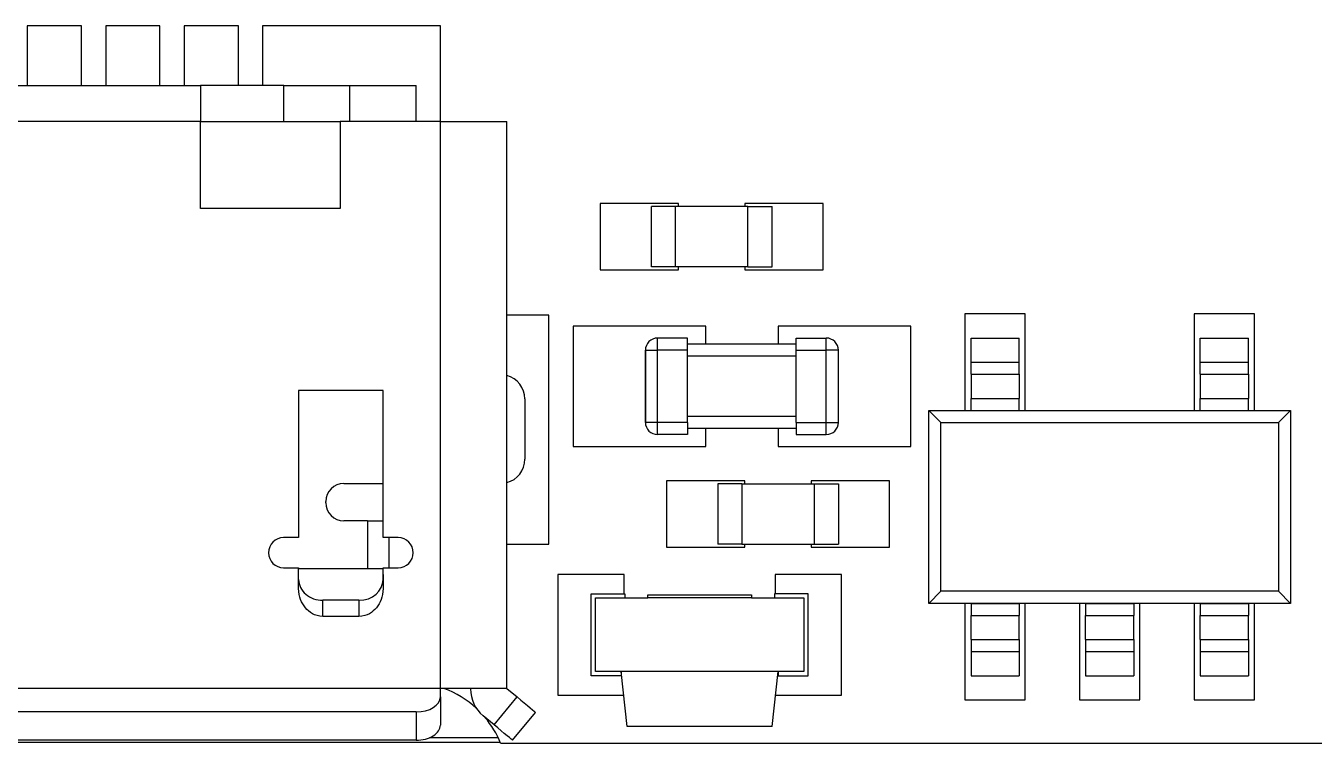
# Model space of a CAD drawing. Extents: x 97.2 to 170.2, y 87.9 to 131.3.
# Drawn here: x 118.88 to 129.56, y 95.44 to 101.39 of the extents above; entities that cross this region are included whole.
import ezdxf

# ---------------------------------------------------------------- set-up
doc = ezdxf.new("R2010")
doc.units = 0
doc.layers.add('ProjItem010', color=7, linetype='CONTINUOUS')

msp = doc.modelspace()

# ---------------------------------------------------------------- linework, layer by layer
at = {"layer": 'ProjItem010'}
for p, q in [((118.892, 101.385), (118.892, 100.89)), ((119.342, 101.385), (118.892, 101.385)), ((118.892, 101.385), (118.892, 100.89)), ((119.342, 101.385), (118.892, 101.385)), ((119.342, 100.89), (119.342, 101.385)), ((119.342, 100.89), (119.342, 101.385)), ((119.542, 101.385), (119.542, 100.89)), ((119.992, 101.385), (119.542, 101.385)), ((119.542, 101.385), (119.542, 100.89)), ((119.992, 101.385), (119.542, 101.385)), ((119.992, 100.89), (119.992, 101.385)), ((119.992, 100.89), (119.992, 101.385)), ((120.192, 101.385), (120.192, 100.89)), ((120.642, 101.385), (120.192, 101.385)), ((120.192, 101.385), (120.192, 100.89)), ((120.642, 101.385), (120.192, 101.385)), ((120.642, 100.89), (120.642, 101.385)), ((120.642, 100.89), (120.642, 101.385)), ((122.317, 101.385), (120.842, 101.385)), ((120.842, 101.385), (120.842, 100.89)), ((122.317, 101.385), (120.842, 101.385)), ((120.842, 101.385), (120.842, 100.89)), ((122.317, 100.59), (122.317, 101.385)), ((122.317, 100.59), (122.317, 101.385)), ((117.907, 100.89), (120.327, 100.89)), ((117.907, 100.89), (120.327, 100.89)), ((121.02, 100.89), (120.327, 100.89)), ((121.02, 100.89), (120.327, 100.89)), ((121.02, 100.89), (121.567, 100.89)), ((121.02, 100.59), (121.02, 100.89)), ((121.02, 100.89), (121.567, 100.89)), ((121.02, 100.59), (121.02, 100.89)), ((121.567, 100.59), (121.567, 100.89)), ((121.567, 100.59), (121.567, 100.89)), ((122.117, 100.59), (122.117, 100.89)), ((122.117, 100.59), (122.117, 100.89)), ((120.327, 100.59), (117.907, 100.59)), ((120.327, 100.59), (117.907, 100.59)), ((120.327, 99.87), (120.327, 100.59)), ((120.327, 100.59), (121.487, 100.59)), ((120.327, 99.87), (120.327, 100.59)), ((120.327, 100.59), (121.487, 100.59)), ((122.317, 100.59), (121.487, 100.59)), ((121.487, 100.59), (121.487, 99.87)), ((122.317, 100.59), (121.487, 100.59)), ((121.487, 100.59), (121.487, 99.87)), ((122.317, 95.89), (122.317, 100.59)), ((122.317, 95.89), (122.317, 100.59)), ((122.867, 95.89), (122.867, 100.59)), ((122.867, 95.89), (122.867, 100.59)), ((124.292, 99.91), (123.642, 99.91)), ((123.642, 99.91), (123.642, 99.36)), ((124.292, 99.91), (123.642, 99.91)), ((123.642, 99.91), (123.642, 99.36)), ((124.292, 99.885), (124.292, 99.91)), ((124.292, 99.885), (124.292, 99.91)), ((125.492, 99.91), (124.842, 99.91)), ((124.842, 99.91), (124.842, 99.885)), ((125.492, 99.91), (124.842, 99.91)), ((124.842, 99.91), (124.842, 99.885)), ((125.492, 99.36), (125.492, 99.91)), ((125.492, 99.36), (125.492, 99.91)), ((121.487, 99.87), (120.327, 99.87)), ((121.487, 99.87), (120.327, 99.87)), ((124.267, 99.885), (124.067, 99.885)), ((124.067, 99.385), (124.067, 99.885)), ((124.267, 99.885), (124.067, 99.885)), ((124.067, 99.385), (124.067, 99.885)), ((124.267, 99.385), (124.267, 99.885)), ((124.867, 99.885), (124.267, 99.885)), ((124.267, 99.385), (124.267, 99.885)), ((124.267, 99.385), (124.267, 99.885)), ((124.867, 99.885), (124.267, 99.885)), ((124.267, 99.385), (124.267, 99.885)), ((124.867, 99.385), (124.867, 99.885)), ((124.867, 99.885), (125.067, 99.885)), ((124.867, 99.385), (124.867, 99.885)), ((124.867, 99.385), (124.867, 99.885)), ((124.867, 99.885), (125.067, 99.885)), ((124.867, 99.385), (124.867, 99.885)), ((125.067, 99.385), (125.067, 99.885)), ((125.067, 99.385), (125.067, 99.885)), ((123.642, 99.36), (124.292, 99.36)), ((123.642, 99.36), (124.292, 99.36)), ((124.267, 99.385), (124.067, 99.385)), ((124.267, 99.385), (124.067, 99.385)), ((124.867, 99.385), (124.267, 99.385)), ((124.867, 99.385), (124.267, 99.385)), ((124.292, 99.36), (124.292, 99.385)), ((124.292, 99.36), (124.292, 99.385)), ((124.842, 99.385), (124.842, 99.36)), ((124.842, 99.385), (124.842, 99.36)), ((124.842, 99.36), (125.492, 99.36)), ((124.842, 99.36), (125.492, 99.36)), ((124.867, 99.385), (125.067, 99.385)), ((124.867, 99.385), (125.067, 99.385)), ((123.217, 98.985), (122.867, 98.985)), ((123.217, 98.985), (122.867, 98.985)), ((123.217, 97.085), (123.217, 98.985)), ((123.217, 97.085), (123.217, 98.985)), ((127.167, 98.995), (126.667, 98.995)), ((126.667, 98.995), (126.667, 98.195)), ((127.167, 98.995), (126.667, 98.995)), ((126.667, 98.995), (126.667, 98.195)), ((127.167, 98.195), (127.167, 98.995)), ((127.167, 98.195), (127.167, 98.995)), ((129.067, 98.995), (128.567, 98.995)), ((128.567, 98.995), (128.567, 98.195)), ((129.067, 98.995), (128.567, 98.995)), ((128.567, 98.995), (128.567, 98.195)), ((129.067, 98.195), (129.067, 98.995)), ((129.067, 98.195), (129.067, 98.995)), ((124.517, 98.895), (123.417, 98.895)), ((123.417, 98.895), (123.417, 97.895)), ((124.517, 98.895), (123.417, 98.895)), ((123.417, 98.895), (123.417, 97.895)), ((124.517, 98.745), (124.517, 98.895)), ((124.517, 98.745), (124.517, 98.895)), ((126.217, 98.895), (125.117, 98.895)), ((125.117, 98.895), (125.117, 98.745)), ((126.217, 98.895), (125.117, 98.895)), ((125.117, 98.895), (125.117, 98.745)), ((126.217, 97.895), (126.217, 98.895)), ((126.217, 97.895), (126.217, 98.895)), ((124.367, 98.795), (124.117, 98.795)), ((124.367, 98.795), (124.117, 98.795)), ((124.367, 98.795), (124.117, 98.795)), ((124.367, 98.795), (124.117, 98.795)), ((124.367, 98.795), (124.117, 98.795)), ((124.367, 98.795), (124.117, 98.795)), ((125.267, 98.745), (124.367, 98.745)), ((125.267, 98.745), (124.367, 98.745)), ((125.267, 98.745), (124.367, 98.745)), ((125.267, 98.745), (124.367, 98.745)), ((125.267, 98.795), (125.517, 98.795)), ((125.267, 98.795), (125.517, 98.795)), ((125.267, 98.795), (125.517, 98.795)), ((125.267, 98.795), (125.517, 98.795)), ((125.267, 98.795), (125.517, 98.795)), ((125.267, 98.795), (125.517, 98.795)), ((126.717, 98.595), (126.717, 98.795)), ((126.717, 98.795), (127.117, 98.795)), ((126.717, 98.595), (126.717, 98.795)), ((126.717, 98.795), (127.117, 98.795)), ((127.117, 98.595), (127.117, 98.795)), ((127.117, 98.595), (127.117, 98.795)), ((128.617, 98.595), (128.617, 98.795)), ((128.617, 98.795), (129.017, 98.795)), ((128.617, 98.595), (128.617, 98.795)), ((128.617, 98.795), (129.017, 98.795)), ((129.017, 98.595), (129.017, 98.795)), ((129.017, 98.595), (129.017, 98.795)), ((124.017, 98.095), (124.017, 98.695)), ((124.017, 98.695), (124.017, 98.095)), ((124.017, 98.095), (124.017, 98.695)), ((124.017, 98.695), (124.017, 98.095)), ((124.017, 98.095), (124.017, 98.695)), ((124.017, 98.095), (124.017, 98.695)), ((124.017, 98.695), (124.017, 98.095)), ((124.017, 98.695), (124.017, 98.095)), ((124.017, 98.095), (124.017, 98.695)), ((124.017, 98.095), (124.017, 98.695)), ((124.017, 98.695), (124.017, 98.095)), ((124.017, 98.695), (124.017, 98.095)), ((124.117, 98.095), (124.117, 98.695)), ((124.367, 98.695), (124.117, 98.695)), ((124.367, 98.695), (124.117, 98.695)), ((124.117, 98.095), (124.117, 98.695)), ((124.117, 98.095), (124.117, 98.695)), ((124.367, 98.695), (124.117, 98.695)), ((124.367, 98.695), (124.117, 98.695)), ((124.117, 98.095), (124.117, 98.695)), ((124.117, 98.095), (124.117, 98.695)), ((124.367, 98.695), (124.117, 98.695)), ((124.117, 98.095), (124.117, 98.695)), ((124.367, 98.695), (124.117, 98.695)), ((124.367, 98.095), (124.367, 98.695)), ((124.367, 98.095), (124.367, 98.695)), ((124.367, 98.095), (124.367, 98.695)), ((124.367, 98.095), (124.367, 98.695)), ((124.367, 98.095), (124.367, 98.695)), ((124.367, 98.095), (124.367, 98.695)), ((125.267, 98.645), (124.367, 98.645)), ((125.267, 98.645), (124.367, 98.645)), ((125.267, 98.095), (125.267, 98.695)), ((125.267, 98.095), (125.267, 98.695)), ((125.267, 98.095), (125.267, 98.695)), ((125.267, 98.695), (125.517, 98.695)), ((125.267, 98.095), (125.267, 98.695)), ((125.267, 98.695), (125.517, 98.695)), ((125.267, 98.095), (125.267, 98.695)), ((125.267, 98.695), (125.517, 98.695)), ((125.267, 98.095), (125.267, 98.695)), ((125.267, 98.695), (125.517, 98.695)), ((125.267, 98.695), (125.517, 98.695)), ((125.267, 98.695), (125.517, 98.695)), ((125.517, 98.095), (125.517, 98.695)), ((125.517, 98.095), (125.517, 98.695)), ((125.517, 98.095), (125.517, 98.695)), ((125.517, 98.095), (125.517, 98.695)), ((125.517, 98.095), (125.517, 98.695)), ((125.517, 98.095), (125.517, 98.695)), ((125.617, 98.095), (125.617, 98.695)), ((125.617, 98.095), (125.617, 98.695)), ((125.617, 98.095), (125.617, 98.695)), ((125.617, 98.095), (125.617, 98.695)), ((125.617, 98.095), (125.617, 98.695)), ((125.617, 98.095), (125.617, 98.695)), ((126.717, 98.595), (127.117, 98.595)), ((126.717, 98.595), (127.117, 98.595)), ((128.617, 98.595), (129.017, 98.595)), ((128.617, 98.595), (129.017, 98.595)), ((126.717, 98.495), (127.117, 98.495)), ((126.717, 98.495), (127.117, 98.495)), ((126.717, 98.495), (127.117, 98.495)), ((126.717, 98.495), (127.117, 98.495)), ((128.617, 98.495), (129.017, 98.495)), ((128.617, 98.495), (129.017, 98.495)), ((128.617, 98.495), (129.017, 98.495)), ((128.617, 98.495), (129.017, 98.495)), ((121.842, 98.36), (121.142, 98.36)), ((121.142, 98.36), (121.142, 97.14)), ((121.842, 98.36), (121.142, 98.36)), ((121.142, 98.36), (121.142, 97.14)), ((121.842, 97.14), (121.842, 98.36)), ((121.842, 97.14), (121.842, 98.36)), ((123.017, 98.29), (123.017, 97.79)), ((123.017, 98.29), (123.017, 97.79)), ((126.717, 98.195), (126.717, 98.295)), ((126.717, 98.195), (126.717, 98.295)), ((126.717, 98.295), (127.117, 98.295)), ((126.717, 98.295), (127.117, 98.295)), ((127.117, 98.195), (127.117, 98.295)), ((127.117, 98.195), (127.117, 98.295)), ((128.617, 98.195), (128.617, 98.295)), ((128.617, 98.195), (128.617, 98.295)), ((128.617, 98.295), (129.017, 98.295)), ((128.617, 98.295), (129.017, 98.295)), ((129.017, 98.195), (129.017, 98.295)), ((129.017, 98.195), (129.017, 98.295)), ((126.367, 98.195), (129.367, 98.195)), ((126.367, 96.595), (126.367, 98.195)), ((126.367, 98.195), (126.467, 98.095)), ((126.367, 98.195), (129.367, 98.195)), ((126.367, 96.595), (126.367, 98.195)), ((126.367, 98.195), (126.467, 98.095)), ((126.717, 98.195), (127.117, 98.195)), ((126.717, 98.195), (127.117, 98.195)), ((128.617, 98.195), (129.017, 98.195)), ((128.617, 98.195), (129.017, 98.195)), ((129.367, 98.195), (129.267, 98.095)), ((129.367, 98.195), (129.267, 98.095)), ((129.367, 98.195), (129.367, 96.595)), ((129.367, 98.195), (129.367, 96.595)), ((124.367, 98.095), (124.117, 98.095)), ((124.367, 98.095), (124.117, 98.095)), ((124.367, 98.095), (124.117, 98.095)), ((124.367, 98.095), (124.117, 98.095)), ((124.367, 98.095), (124.117, 98.095)), ((124.367, 98.095), (124.117, 98.095)), ((125.267, 98.145), (124.367, 98.145)), ((125.267, 98.145), (124.367, 98.145)), ((125.267, 98.095), (125.517, 98.095)), ((125.267, 98.095), (125.517, 98.095)), ((125.267, 98.095), (125.517, 98.095)), ((125.267, 98.095), (125.517, 98.095)), ((125.267, 98.095), (125.517, 98.095)), ((125.267, 98.095), (125.517, 98.095)), ((126.467, 98.095), (129.267, 98.095)), ((126.467, 96.695), (126.467, 98.095)), ((126.467, 98.095), (129.267, 98.095)), ((126.467, 96.695), (126.467, 98.095)), ((129.267, 98.095), (129.267, 96.695)), ((129.267, 98.095), (129.267, 96.695)), ((124.367, 97.995), (124.117, 97.995)), ((124.367, 97.995), (124.117, 97.995)), ((124.367, 97.995), (124.117, 97.995)), ((124.367, 97.995), (124.117, 97.995)), ((124.367, 97.995), (124.117, 97.995)), ((124.367, 97.995), (124.117, 97.995)), ((125.267, 98.045), (124.367, 98.045)), ((125.267, 98.045), (124.367, 98.045)), ((124.517, 97.895), (124.517, 98.045)), ((124.517, 97.895), (124.517, 98.045)), ((125.117, 98.045), (125.117, 97.895)), ((125.117, 98.045), (125.117, 97.895)), ((125.267, 97.995), (125.517, 97.995)), ((125.267, 97.995), (125.517, 97.995)), ((125.267, 97.995), (125.517, 97.995)), ((125.267, 97.995), (125.517, 97.995)), ((125.267, 97.995), (125.517, 97.995)), ((125.267, 97.995), (125.517, 97.995)), ((123.417, 97.895), (124.517, 97.895)), ((123.417, 97.895), (124.517, 97.895)), ((125.117, 97.895), (126.217, 97.895)), ((125.117, 97.895), (126.217, 97.895)), ((121.517, 97.59), (121.842, 97.59)), ((121.517, 97.59), (121.842, 97.59)), ((124.842, 97.61), (124.192, 97.61)), ((124.192, 97.61), (124.192, 97.06)), ((124.842, 97.61), (124.192, 97.61)), ((124.192, 97.61), (124.192, 97.06)), ((124.617, 97.585), (124.617, 97.085)), ((124.817, 97.585), (124.617, 97.585)), ((124.617, 97.585), (124.617, 97.085)), ((124.817, 97.585), (124.617, 97.585)), ((124.817, 97.585), (124.817, 97.085)), ((124.817, 97.585), (124.817, 97.085)), ((124.817, 97.585), (125.417, 97.585)), ((124.817, 97.585), (124.817, 97.085)), ((124.817, 97.585), (124.817, 97.085)), ((124.817, 97.585), (125.417, 97.585)), ((124.842, 97.585), (124.842, 97.61)), ((124.842, 97.585), (124.842, 97.61)), ((126.042, 97.61), (125.392, 97.61)), ((125.392, 97.61), (125.392, 97.585)), ((126.042, 97.61), (125.392, 97.61)), ((125.392, 97.61), (125.392, 97.585)), ((125.417, 97.585), (125.417, 97.085)), ((125.417, 97.585), (125.617, 97.585)), ((125.417, 97.585), (125.417, 97.085)), ((125.417, 97.585), (125.417, 97.085)), ((125.417, 97.585), (125.617, 97.585)), ((125.417, 97.585), (125.417, 97.085)), ((125.617, 97.585), (125.617, 97.085)), ((125.617, 97.585), (125.617, 97.085)), ((126.042, 97.06), (126.042, 97.61)), ((126.042, 97.06), (126.042, 97.61)), ((121.367, 97.43), (121.367, 97.44)), ((121.367, 97.43), (121.367, 97.44)), ((121.714, 97.28), (121.517, 97.28)), ((121.714, 97.28), (121.517, 97.28)), ((121.714, 97.28), (121.714, 96.88)), ((121.714, 97.28), (121.714, 96.88)), ((121.142, 97.14), (121.017, 97.14)), ((121.142, 97.14), (121.017, 97.14)), ((121.967, 97.14), (121.842, 97.14)), ((121.967, 97.14), (121.842, 97.14)), ((121.89, 97.14), (121.89, 96.89)), ((121.89, 97.14), (121.89, 96.89)), ((122.867, 97.085), (123.217, 97.085)), ((122.867, 97.085), (123.217, 97.085)), ((124.192, 97.06), (124.842, 97.06)), ((124.192, 97.06), (124.842, 97.06)), ((124.817, 97.085), (124.617, 97.085)), ((124.817, 97.085), (124.617, 97.085)), ((124.817, 97.085), (125.417, 97.085)), ((124.817, 97.085), (125.417, 97.085)), ((124.842, 97.06), (124.842, 97.085)), ((124.842, 97.06), (124.842, 97.085)), ((125.392, 97.085), (125.392, 97.06)), ((125.392, 97.085), (125.392, 97.06)), ((125.392, 97.06), (126.042, 97.06)), ((125.392, 97.06), (126.042, 97.06)), ((125.417, 97.085), (125.617, 97.085)), ((125.417, 97.085), (125.617, 97.085)), ((121.017, 96.89), (121.142, 96.89)), ((121.017, 96.89), (121.142, 96.89)), ((121.142, 96.89), (121.142, 96.88)), ((121.142, 96.89), (121.142, 96.88)), ((121.842, 96.88), (121.142, 96.88)), ((121.142, 96.7934), (121.142, 96.88)), ((121.842, 96.88), (121.142, 96.88)), ((121.142, 96.7934), (121.142, 96.88)), ((121.142, 96.7183), (121.142, 96.7934)), ((121.142, 96.7183), (121.142, 96.7934)), ((121.842, 96.88), (121.842, 96.89)), ((121.842, 96.89), (121.967, 96.89)), ((121.842, 96.88), (121.842, 96.89)), ((121.842, 96.89), (121.967, 96.89)), ((121.842, 96.7934), (121.842, 96.88)), ((121.842, 96.7934), (121.842, 96.88)), ((121.842, 96.8338), (121.842, 96.7183)), ((121.842, 96.8338), (121.842, 96.7183)), ((121.842, 96.7934), (121.842, 96.7183)), ((121.842, 96.7934), (121.842, 96.7183)), ((123.842, 96.835), (123.292, 96.835)), ((123.292, 96.835), (123.292, 95.835)), ((123.842, 96.835), (123.292, 96.835)), ((123.292, 96.835), (123.292, 95.835)), ((123.842, 96.675), (123.842, 96.835)), ((123.842, 96.675), (123.842, 96.835)), ((125.642, 96.835), (125.092, 96.835)), ((125.092, 96.835), (125.092, 96.675)), ((125.642, 96.835), (125.092, 96.835)), ((125.092, 96.835), (125.092, 96.675)), ((125.642, 95.835), (125.642, 96.835)), ((125.642, 95.835), (125.642, 96.835)), ((126.367, 96.595), (126.467, 96.695)), ((126.367, 96.595), (126.467, 96.695)), ((129.267, 96.695), (126.467, 96.695)), ((129.267, 96.695), (126.467, 96.695)), ((129.367, 96.595), (129.267, 96.695)), ((129.367, 96.595), (129.267, 96.695)), ((121.642, 96.6202), (121.342, 96.6202)), ((121.642, 96.6202), (121.342, 96.6202)), ((121.342, 96.4874), (121.342, 96.6202)), ((121.342, 96.4874), (121.342, 96.6202)), ((121.642, 96.6202), (121.642, 96.4874)), ((121.642, 96.6202), (121.642, 96.4874)), ((123.567, 96.675), (123.847, 96.675)), ((123.567, 95.995), (123.567, 96.675)), ((123.567, 96.675), (123.847, 96.675)), ((123.567, 95.995), (123.567, 96.675)), ((123.602, 96.03), (123.602, 96.64)), ((123.602, 96.64), (123.847, 96.64)), ((123.602, 96.03), (123.602, 96.64)), ((123.602, 96.64), (123.847, 96.64)), ((123.847, 96.675), (123.847, 96.64)), ((123.847, 96.675), (123.847, 96.64)), ((123.847, 96.64), (124.037, 96.64)), ((123.847, 96.64), (124.037, 96.64)), ((124.037, 96.64), (124.037, 96.665)), ((124.037, 96.665), (124.897, 96.665)), ((124.037, 96.64), (124.037, 96.665)), ((124.037, 96.665), (124.897, 96.665)), ((124.897, 96.64), (124.037, 96.64)), ((124.897, 96.64), (124.037, 96.64)), ((124.897, 96.665), (124.897, 96.64)), ((124.897, 96.665), (124.897, 96.64)), ((124.897, 96.64), (125.087, 96.64)), ((124.897, 96.64), (125.087, 96.64)), ((125.087, 96.675), (125.087, 96.64)), ((125.367, 96.675), (125.087, 96.675)), ((125.087, 96.675), (125.087, 96.64)), ((125.367, 96.675), (125.087, 96.675)), ((125.087, 96.64), (125.332, 96.64)), ((125.087, 96.64), (125.332, 96.64)), ((125.332, 96.64), (125.332, 96.03)), ((125.332, 96.64), (125.332, 96.03)), ((125.367, 95.995), (125.367, 96.675)), ((125.367, 95.995), (125.367, 96.675)), ((129.367, 96.595), (126.367, 96.595)), ((129.367, 96.595), (126.367, 96.595)), ((126.667, 96.595), (126.667, 95.795)), ((126.667, 96.595), (126.667, 95.795)), ((126.717, 96.595), (126.717, 96.495)), ((126.717, 96.595), (127.117, 96.595)), ((126.717, 96.595), (126.717, 96.495)), ((126.717, 96.595), (127.117, 96.595)), ((127.117, 96.595), (127.117, 96.495)), ((127.117, 96.595), (127.117, 96.495)), ((127.167, 95.795), (127.167, 96.595)), ((127.167, 95.795), (127.167, 96.595)), ((127.617, 96.595), (127.617, 95.795)), ((127.617, 96.595), (127.617, 95.795)), ((127.667, 96.595), (127.667, 96.495)), ((127.667, 96.595), (128.067, 96.595)), ((127.667, 96.595), (127.667, 96.495)), ((127.667, 96.595), (128.067, 96.595)), ((128.067, 96.595), (128.067, 96.495)), ((128.067, 96.595), (128.067, 96.495)), ((128.117, 95.795), (128.117, 96.595)), ((128.117, 95.795), (128.117, 96.595)), ((128.567, 96.595), (128.567, 95.795)), ((128.567, 96.595), (128.567, 95.795)), ((128.617, 96.595), (128.617, 96.495)), ((128.617, 96.595), (129.017, 96.595)), ((128.617, 96.595), (128.617, 96.495)), ((128.617, 96.595), (129.017, 96.595)), ((129.017, 96.595), (129.017, 96.495)), ((129.017, 96.595), (129.017, 96.495)), ((129.067, 95.795), (129.067, 96.595)), ((129.067, 95.795), (129.067, 96.595)), ((121.642, 96.4874), (121.342, 96.4874)), ((121.642, 96.4874), (121.342, 96.4874)), ((126.717, 96.495), (127.117, 96.495)), ((126.717, 96.495), (127.117, 96.495)), ((127.667, 96.495), (128.067, 96.495)), ((127.667, 96.495), (128.067, 96.495)), ((128.617, 96.495), (129.017, 96.495)), ((128.617, 96.495), (129.017, 96.495)), ((126.717, 96.295), (127.117, 96.295)), ((126.717, 96.295), (127.117, 96.295)), ((126.717, 96.295), (127.117, 96.295)), ((126.717, 96.295), (127.117, 96.295)), ((127.667, 96.295), (128.067, 96.295)), ((127.667, 96.295), (128.067, 96.295)), ((127.667, 96.295), (128.067, 96.295)), ((127.667, 96.295), (128.067, 96.295)), ((128.617, 96.295), (129.017, 96.295)), ((128.617, 96.295), (129.017, 96.295)), ((128.617, 96.295), (129.017, 96.295)), ((128.617, 96.295), (129.017, 96.295)), ((126.717, 96.195), (126.717, 95.995)), ((126.717, 96.195), (126.717, 95.995)), ((126.717, 96.195), (127.117, 96.195)), ((126.717, 96.195), (127.117, 96.195)), ((127.117, 96.195), (127.117, 95.995)), ((127.117, 96.195), (127.117, 95.995)), ((127.667, 96.195), (127.667, 95.995)), ((127.667, 96.195), (127.667, 95.995)), ((127.667, 96.195), (128.067, 96.195)), ((127.667, 96.195), (128.067, 96.195)), ((128.067, 96.195), (128.067, 95.995)), ((128.067, 96.195), (128.067, 95.995)), ((128.617, 96.195), (128.617, 95.995)), ((128.617, 96.195), (128.617, 95.995)), ((128.617, 96.195), (129.017, 96.195)), ((128.617, 96.195), (129.017, 96.195)), ((129.017, 96.195), (129.017, 95.995)), ((129.017, 96.195), (129.017, 95.995)), ((123.817, 95.995), (123.567, 95.995)), ((123.817, 95.995), (123.567, 95.995)), ((123.817, 96.03), (123.602, 96.03)), ((123.817, 96.03), (123.602, 96.03)), ((123.867, 95.575), (123.817, 96.03)), ((123.817, 96.03), (123.817, 95.995)), ((123.867, 95.575), (123.817, 96.03)), ((123.817, 96.03), (123.817, 95.995)), ((125.117, 96.03), (123.817, 96.03)), ((125.117, 96.03), (123.817, 96.03)), ((125.067, 95.575), (125.117, 96.03)), ((125.067, 95.575), (125.117, 96.03)), ((125.117, 96.03), (125.117, 95.995)), ((125.117, 96.03), (125.117, 95.995)), ((125.332, 96.03), (125.117, 96.03)), ((125.332, 96.03), (125.117, 96.03)), ((125.117, 95.995), (125.367, 95.995)), ((125.117, 95.995), (125.367, 95.995)), ((126.717, 95.995), (127.117, 95.995)), ((126.717, 95.995), (127.117, 95.995)), ((127.667, 95.995), (128.067, 95.995)), ((127.667, 95.995), (128.067, 95.995)), ((128.617, 95.995), (129.017, 95.995)), ((128.617, 95.995), (129.017, 95.995)), ((122.317, 95.89), (115.917, 95.89)), ((122.317, 95.89), (115.917, 95.89)), ((122.317, 95.8192), (122.317, 95.89)), ((122.317, 95.8192), (122.317, 95.89)), ((122.567, 95.8853), (122.567, 95.89)), ((122.567, 95.8853), (122.567, 95.89)), ((122.867, 95.89), (122.953, 95.8186)), ((122.867, 95.89), (122.953, 95.8186)), ((123.292, 95.835), (123.839, 95.835)), ((123.292, 95.835), (123.839, 95.835)), ((125.096, 95.835), (125.642, 95.835)), ((125.096, 95.835), (125.642, 95.835)), ((122.317, 95.8192), (122.317, 95.5848)), ((122.317, 95.8192), (122.317, 95.5848)), ((122.762, 95.5877), (122.953, 95.8186)), ((122.762, 95.5877), (122.953, 95.8186)), ((126.667, 95.795), (127.167, 95.795)), ((126.667, 95.795), (127.167, 95.795)), ((127.617, 95.795), (128.117, 95.795)), ((127.617, 95.795), (128.117, 95.795)), ((128.567, 95.795), (129.067, 95.795)), ((128.567, 95.795), (129.067, 95.795)), ((122.117, 95.6945), (116.117, 95.6945)), ((122.117, 95.6945), (116.117, 95.6945)), ((122.117, 95.6945), (122.117, 95.46)), ((122.117, 95.6945), (122.117, 95.46)), ((122.762, 95.5877), (122.672, 95.6621)), ((122.762, 95.5877), (122.672, 95.6621)), ((122.916, 95.46), (123.107, 95.6909)), ((122.916, 95.46), (123.107, 95.6909)), ((125.067, 95.575), (123.867, 95.575)), ((125.067, 95.575), (123.867, 95.575)), ((115.451, 95.445), (122.813, 95.445)), ((115.451, 95.445), (122.813, 95.445)), ((122.117, 95.46), (116.117, 95.46)), ((122.117, 95.46), (116.117, 95.46)), ((122.797, 95.4804), (122.227, 95.4804)), ((122.797, 95.4804), (122.227, 95.4804)), ((122.817, 95.435), (137.867, 95.435))]:
    msp.add_line(p, q, dxfattribs=at)
for centre, radius, start, end in [((124.117, 98.695), 0.1, 90, 180), ((124.117, 98.695), 0.1, 90, 180), ((124.117, 98.695), 0.1, 90, 180), ((124.117, 98.695), 0.1, 90, 180), ((124.117, 98.695), 0.1, 90, 180), ((124.117, 98.695), 0.1, 90, 180), ((125.517, 98.695), 0.1, 0, 90), ((125.517, 98.695), 0.1, 0, 90), ((125.517, 98.695), 0.1, 0, 90), ((125.517, 98.695), 0.1, 0, 90), ((125.517, 98.695), 0.1, 0, 90), ((125.517, 98.695), 0.1, 0, 90), ((122.817, 98.29), 0.2, 0, 75.5225), ((122.817, 98.29), 0.2, 0, 75.5225), ((124.117, 98.095), 0.1, 180, -90), ((124.117, 98.095), 0.1, 180, -90), ((124.117, 98.095), 0.1, 180, -90), ((124.117, 98.095), 0.1, 180, -90), ((124.117, 98.095), 0.1, 180, -90), ((124.117, 98.095), 0.1, 180, -90), ((125.517, 98.095), 0.1, -90, 0), ((125.517, 98.095), 0.1, -90, 0), ((125.517, 98.095), 0.1, -90, 0), ((125.517, 98.095), 0.1, -90, 0), ((125.517, 98.095), 0.1, -90, 0), ((125.517, 98.095), 0.1, -90, 0), ((122.817, 97.79), 0.2, -75.5225, 0), ((122.817, 97.79), 0.2, -75.5225, 0), ((121.517, 97.44), 0.15, 90, 180), ((121.517, 97.44), 0.15, 90, 180), ((121.517, 97.43), 0.15, 180, -90), ((121.517, 97.43), 0.15, 180, -90), ((121.017, 97.015), 0.125, 90, -90), ((121.017, 97.015), 0.125, 90, -90), ((121.967, 97.015), 0.125, -90, 90), ((121.967, 97.015), 0.125, -90, 90), ((122.059, 95.1221), 0.8201, 47.2072, 69.4578), ((122.857, 95.8853), 0.29, 180, -129.681), ((122.857, 95.8853), 0.29, 180, -129.681), ((122.059, 95.1221), 0.8201, 22.4314, 40.0495)]:
    msp.add_arc(centre, radius, start, end, dxfattribs=at)
for centre, major_axis, ratio, start_param, end_param in [((121.342, 96.7934), (0.2, 0), 0.866025, 3.14159, 4.71239), ((121.342, 96.7934), (0.2, 0), 0.866025, 3.14159, 4.71239), ((121.642, 96.7934), (0.2, 0), 0.866025, 4.71239, 0), ((121.642, 96.7934), (0.2, 0), 0.866025, 4.71239, 0), ((122.117, 95.8192), (0.2, 0), 0.623744, 4.71239, 0), ((122.117, 95.8192), (0.2, 0), 0.623744, 4.71239, 0), ((122.117, 95.5848), (-0.2, 0), 0.623744, -4.71239, -3.14159), ((122.117, 95.5848), (-0.2, 0), 0.623744, -4.71239, -3.14159), ((121.417, 95.5848), (0.2, 0), 0.623744, -1.5708, -1.57079), ((121.417, 95.5848), (0.2, 0), 0.623744, -1.5708, -1.57079)]:
    msp.add_ellipse(centre, major_axis=major_axis, ratio=ratio, start_param=start_param, end_param=end_param, dxfattribs=at)
for points, knots in [([(120.327, 100.89), (120.327, 100.888), (120.327, 100.859), (120.327, 100.802), (120.327, 100.746), (120.327, 100.669), (120.327, 100.59)], [0, 0, 0, 0, 0.785398, 0.785398, 0.785398, 1.5708, 1.5708, 1.5708, 1.5708]), ([(120.327, 100.89), (120.327, 100.888), (120.327, 100.859), (120.327, 100.802), (120.327, 100.746), (120.327, 100.669), (120.327, 100.59)], [0, 0, 0, 0, 0.785398, 0.785398, 0.785398, 1.5708, 1.5708, 1.5708, 1.5708]), ([(121.567, 100.89), (121.712, 100.89), (121.854, 100.89), (121.956, 100.89), (122.058, 100.89), (122.117, 100.89), (122.117, 100.89)], [0, 0, 0, 0, 0.785398, 0.785398, 0.785398, 1.5708, 1.5708, 1.5708, 1.5708]), ([(121.567, 100.89), (121.712, 100.89), (121.854, 100.89), (121.956, 100.89), (122.058, 100.89), (122.117, 100.89), (122.117, 100.89)], [0, 0, 0, 0, 0.785398, 0.785398, 0.785398, 1.5708, 1.5708, 1.5708, 1.5708]), ([(122.317, 100.59), (122.462, 100.59), (122.604, 100.59), (122.706, 100.59), (122.808, 100.59), (122.867, 100.59), (122.867, 100.59)], [0, 0, 0, 0, 0.785398, 0.785398, 0.785398, 1.5708, 1.5708, 1.5708, 1.5708]), ([(122.317, 100.59), (122.462, 100.59), (122.604, 100.59), (122.706, 100.59), (122.808, 100.59), (122.867, 100.59), (122.867, 100.59)], [0, 0, 0, 0, 0.785398, 0.785398, 0.785398, 1.5708, 1.5708, 1.5708, 1.5708]), ([(121.342, 96.4874), (121.272, 96.4889), (121.232, 96.5208), (121.198, 96.5585), (121.166, 96.5985), (121.143, 96.6473), (121.142, 96.7183)], [0, 0, 0, 0, 0.5, 0.5, 0.5, 1, 1, 1, 1]), ([(121.342, 96.4874), (121.272, 96.4889), (121.232, 96.5208), (121.198, 96.5585), (121.166, 96.5985), (121.143, 96.6473), (121.142, 96.7183)], [0, 0, 0, 0, 0.5, 0.5, 0.5, 1, 1, 1, 1]), ([(121.842, 96.7183), (121.841, 96.6473), (121.818, 96.5985), (121.787, 96.5585), (121.753, 96.5208), (121.713, 96.4889), (121.642, 96.4874)], [0, 0, 0, 0, 0.5, 0.5, 0.5, 1, 1, 1, 1]), ([(121.842, 96.7183), (121.841, 96.6473), (121.818, 96.5985), (121.787, 96.5585), (121.753, 96.5208), (121.713, 96.4889), (121.642, 96.4874)], [0, 0, 0, 0, 0.5, 0.5, 0.5, 1, 1, 1, 1]), ([(122.867, 95.89), (122.867, 95.89), (122.808, 95.89), (122.706, 95.89), (122.604, 95.89), (122.462, 95.89), (122.317, 95.89)], [0, 0, 0, 0, 0.785398, 0.785398, 0.785398, 1.5708, 1.5708, 1.5708, 1.5708]), ([(122.867, 95.89), (122.867, 95.89), (122.808, 95.89), (122.706, 95.89), (122.604, 95.89), (122.462, 95.89), (122.317, 95.89)], [0, 0, 0, 0, 0.785398, 0.785398, 0.785398, 1.5708, 1.5708, 1.5708, 1.5708])]:
    msp.add_open_spline(points, degree=3, knots=knots, dxfattribs=at)
for points, degree in [([(124.117, 98.695), (124.117, 98.7485), (124.117, 98.7961), (124.117, 98.795)], 3), ([(124.117, 98.695), (124.117, 98.7485), (124.117, 98.7961), (124.117, 98.795)], 3), ([(124.117, 98.695), (124.117, 98.7485), (124.117, 98.7961), (124.117, 98.795)], 3), ([(124.117, 98.695), (124.117, 98.7485), (124.117, 98.7961), (124.117, 98.795)], 3), ([(124.117, 98.695), (124.117, 98.7485), (124.117, 98.7961), (124.117, 98.795)], 3), ([(124.117, 98.695), (124.117, 98.7485), (124.117, 98.7961), (124.117, 98.795)], 3), ([(124.367, 98.695), (124.367, 98.7485), (124.367, 98.7961), (124.367, 98.795)], 3), ([(124.367, 98.695), (124.367, 98.7485), (124.367, 98.7961), (124.367, 98.795)], 3), ([(124.367, 98.695), (124.367, 98.7485), (124.367, 98.7961), (124.367, 98.795)], 3), ([(124.367, 98.695), (124.367, 98.7485), (124.367, 98.7961), (124.367, 98.795)], 3), ([(124.367, 98.695), (124.367, 98.7485), (124.367, 98.7961), (124.367, 98.795)], 3), ([(124.367, 98.695), (124.367, 98.7485), (124.367, 98.7961), (124.367, 98.795)], 3), ([(125.267, 98.695), (125.267, 98.7485), (125.267, 98.7961), (125.267, 98.795)], 3), ([(125.267, 98.695), (125.267, 98.7485), (125.267, 98.7961), (125.267, 98.795)], 3), ([(125.267, 98.695), (125.267, 98.7485), (125.267, 98.7961), (125.267, 98.795)], 3), ([(125.267, 98.695), (125.267, 98.7485), (125.267, 98.7961), (125.267, 98.795)], 3), ([(125.267, 98.695), (125.267, 98.7485), (125.267, 98.7961), (125.267, 98.795)], 3), ([(125.267, 98.695), (125.267, 98.7485), (125.267, 98.7961), (125.267, 98.795)], 3), ([(125.517, 98.695), (125.517, 98.7485), (125.517, 98.7961), (125.517, 98.795)], 3), ([(125.517, 98.695), (125.517, 98.7485), (125.517, 98.7961), (125.517, 98.795)], 3), ([(125.517, 98.695), (125.517, 98.7485), (125.517, 98.7961), (125.517, 98.795)], 3), ([(125.517, 98.695), (125.517, 98.7485), (125.517, 98.7961), (125.517, 98.795)], 3), ([(125.517, 98.695), (125.517, 98.7485), (125.517, 98.7961), (125.517, 98.795)], 3), ([(125.517, 98.695), (125.517, 98.7485), (125.517, 98.7961), (125.517, 98.795)], 3), ([(124.017, 98.695), (124.016, 98.695), (124.064, 98.695), (124.117, 98.695)], 3), ([(124.017, 98.695), (124.016, 98.695), (124.064, 98.695), (124.117, 98.695)], 3), ([(124.017, 98.695), (124.016, 98.695), (124.064, 98.695), (124.117, 98.695)], 3), ([(124.017, 98.695), (124.016, 98.695), (124.064, 98.695), (124.117, 98.695)], 3), ([(124.017, 98.695), (124.016, 98.695), (124.064, 98.695), (124.117, 98.695)], 3), ([(124.017, 98.695), (124.016, 98.695), (124.064, 98.695), (124.117, 98.695)], 3), ([(125.617, 98.695), (125.618, 98.695), (125.571, 98.695), (125.517, 98.695)], 3), ([(125.617, 98.695), (125.618, 98.695), (125.571, 98.695), (125.517, 98.695)], 3), ([(125.617, 98.695), (125.618, 98.695), (125.571, 98.695), (125.517, 98.695)], 3), ([(125.617, 98.695), (125.618, 98.695), (125.571, 98.695), (125.517, 98.695)], 3), ([(125.617, 98.695), (125.618, 98.695), (125.571, 98.695), (125.517, 98.695)], 3), ([(125.617, 98.695), (125.618, 98.695), (125.571, 98.695), (125.517, 98.695)], 3), ([(126.717, 98.495), (126.717, 98.4939), (126.717, 98.5416), (126.717, 98.595)], 3), ([(126.717, 98.495), (126.717, 98.4939), (126.717, 98.5416), (126.717, 98.595)], 3), ([(127.117, 98.495), (127.117, 98.4939), (127.117, 98.5416), (127.117, 98.595)], 3), ([(127.117, 98.495), (127.117, 98.4939), (127.117, 98.5416), (127.117, 98.595)], 3), ([(128.617, 98.495), (128.617, 98.4939), (128.617, 98.5416), (128.617, 98.595)], 3), ([(128.617, 98.495), (128.617, 98.4939), (128.617, 98.5416), (128.617, 98.595)], 3), ([(129.017, 98.495), (129.017, 98.4939), (129.017, 98.5416), (129.017, 98.595)], 3), ([(129.017, 98.495), (129.017, 98.4939), (129.017, 98.5416), (129.017, 98.595)], 3), ([(126.717, 98.495), (126.717, 98.4972), (126.717, 98.4019), (126.717, 98.295)], 3), ([(126.717, 98.495), (126.717, 98.4972), (126.717, 98.4019), (126.717, 98.295)], 3), ([(127.117, 98.495), (127.117, 98.4972), (127.117, 98.4019), (127.117, 98.295)], 3), ([(127.117, 98.495), (127.117, 98.4972), (127.117, 98.4019), (127.117, 98.295)], 3), ([(128.617, 98.495), (128.617, 98.4972), (128.617, 98.4019), (128.617, 98.295)], 3), ([(128.617, 98.495), (128.617, 98.4972), (128.617, 98.4019), (128.617, 98.295)], 3), ([(129.017, 98.495), (129.017, 98.4972), (129.017, 98.4019), (129.017, 98.295)], 3), ([(129.017, 98.495), (129.017, 98.4972), (129.017, 98.4019), (129.017, 98.295)], 3), ([(124.117, 98.095), (124.064, 98.095), (124.016, 98.095), (124.017, 98.095)], 3), ([(124.117, 98.095), (124.064, 98.095), (124.016, 98.095), (124.017, 98.095)], 3), ([(124.117, 98.095), (124.064, 98.095), (124.016, 98.095), (124.017, 98.095)], 3), ([(124.117, 98.095), (124.064, 98.095), (124.016, 98.095), (124.017, 98.095)], 3), ([(124.117, 98.095), (124.064, 98.095), (124.016, 98.095), (124.017, 98.095)], 3), ([(124.117, 98.095), (124.064, 98.095), (124.016, 98.095), (124.017, 98.095)], 3), ([(124.117, 97.995), (124.117, 97.9939), (124.117, 98.0416), (124.117, 98.095)], 3), ([(124.117, 97.995), (124.117, 97.9939), (124.117, 98.0416), (124.117, 98.095)], 3), ([(124.117, 97.995), (124.117, 97.9939), (124.117, 98.0416), (124.117, 98.095)], 3), ([(124.117, 97.995), (124.117, 97.9939), (124.117, 98.0416), (124.117, 98.095)], 3), ([(124.117, 97.995), (124.117, 97.9939), (124.117, 98.0416), (124.117, 98.095)], 3), ([(124.117, 97.995), (124.117, 97.9939), (124.117, 98.0416), (124.117, 98.095)], 3), ([(124.367, 98.095), (124.367, 98.0416), (124.367, 97.9939), (124.367, 97.995)], 3), ([(124.367, 98.095), (124.367, 98.0416), (124.367, 97.9939), (124.367, 97.995)], 3), ([(124.367, 98.095), (124.367, 98.0416), (124.367, 97.9939), (124.367, 97.995)], 3), ([(124.367, 98.095), (124.367, 98.0416), (124.367, 97.9939), (124.367, 97.995)], 3), ([(124.367, 98.095), (124.367, 98.0416), (124.367, 97.9939), (124.367, 97.995)], 3), ([(124.367, 98.095), (124.367, 98.0416), (124.367, 97.9939), (124.367, 97.995)], 3), ([(125.267, 98.095), (125.267, 98.0416), (125.267, 97.9939), (125.267, 97.995)], 3), ([(125.267, 98.095), (125.267, 98.0416), (125.267, 97.9939), (125.267, 97.995)], 3), ([(125.267, 98.095), (125.267, 98.0416), (125.267, 97.9939), (125.267, 97.995)], 3), ([(125.267, 98.095), (125.267, 98.0416), (125.267, 97.9939), (125.267, 97.995)], 3), ([(125.267, 98.095), (125.267, 98.0416), (125.267, 97.9939), (125.267, 97.995)], 3), ([(125.267, 98.095), (125.267, 98.0416), (125.267, 97.9939), (125.267, 97.995)], 3), ([(125.517, 97.995), (125.517, 97.9939), (125.517, 98.0416), (125.517, 98.095)], 3), ([(125.517, 98.095), (125.571, 98.095), (125.618, 98.095), (125.617, 98.095)], 3), ([(125.517, 97.995), (125.517, 97.9939), (125.517, 98.0416), (125.517, 98.095)], 3), ([(125.517, 98.095), (125.571, 98.095), (125.618, 98.095), (125.617, 98.095)], 3), ([(125.517, 97.995), (125.517, 97.9939), (125.517, 98.0416), (125.517, 98.095)], 3), ([(125.517, 98.095), (125.571, 98.095), (125.618, 98.095), (125.617, 98.095)], 3), ([(125.517, 97.995), (125.517, 97.9939), (125.517, 98.0416), (125.517, 98.095)], 3), ([(125.517, 98.095), (125.571, 98.095), (125.618, 98.095), (125.617, 98.095)], 3), ([(125.517, 97.995), (125.517, 97.9939), (125.517, 98.0416), (125.517, 98.095)], 3), ([(125.517, 98.095), (125.571, 98.095), (125.618, 98.095), (125.617, 98.095)], 3), ([(125.517, 97.995), (125.517, 97.9939), (125.517, 98.0416), (125.517, 98.095)], 3), ([(125.517, 98.095), (125.571, 98.095), (125.618, 98.095), (125.617, 98.095)], 3), ([(121.714, 97.28), (121.783, 97.28), (121.842, 97.28)], 2), ([(121.714, 97.28), (121.783, 97.28), (121.842, 97.28)], 2), ([(126.717, 96.295), (126.717, 96.2928), (126.717, 96.3881), (126.717, 96.495)], 3), ([(126.717, 96.295), (126.717, 96.2928), (126.717, 96.3881), (126.717, 96.495)], 3), ([(127.117, 96.295), (127.117, 96.2928), (127.117, 96.3881), (127.117, 96.495)], 3), ([(127.117, 96.295), (127.117, 96.2928), (127.117, 96.3881), (127.117, 96.495)], 3), ([(127.667, 96.295), (127.667, 96.2928), (127.667, 96.3881), (127.667, 96.495)], 3), ([(127.667, 96.295), (127.667, 96.2928), (127.667, 96.3881), (127.667, 96.495)], 3), ([(128.067, 96.295), (128.067, 96.2928), (128.067, 96.3881), (128.067, 96.495)], 3), ([(128.067, 96.295), (128.067, 96.2928), (128.067, 96.3881), (128.067, 96.495)], 3), ([(128.617, 96.295), (128.617, 96.2928), (128.617, 96.3881), (128.617, 96.495)], 3), ([(128.617, 96.295), (128.617, 96.2928), (128.617, 96.3881), (128.617, 96.495)], 3), ([(129.017, 96.295), (129.017, 96.2928), (129.017, 96.3881), (129.017, 96.495)], 3), ([(129.017, 96.295), (129.017, 96.2928), (129.017, 96.3881), (129.017, 96.495)], 3), ([(126.717, 96.295), (126.717, 96.2961), (126.717, 96.2485), (126.717, 96.195)], 3), ([(126.717, 96.295), (126.717, 96.2961), (126.717, 96.2485), (126.717, 96.195)], 3), ([(127.117, 96.295), (127.117, 96.2961), (127.117, 96.2485), (127.117, 96.195)], 3), ([(127.117, 96.295), (127.117, 96.2961), (127.117, 96.2485), (127.117, 96.195)], 3), ([(127.667, 96.295), (127.667, 96.2961), (127.667, 96.2485), (127.667, 96.195)], 3), ([(127.667, 96.295), (127.667, 96.2961), (127.667, 96.2485), (127.667, 96.195)], 3), ([(128.067, 96.295), (128.067, 96.2961), (128.067, 96.2485), (128.067, 96.195)], 3), ([(128.067, 96.295), (128.067, 96.2961), (128.067, 96.2485), (128.067, 96.195)], 3), ([(128.617, 96.295), (128.617, 96.2961), (128.617, 96.2485), (128.617, 96.195)], 3), ([(128.617, 96.295), (128.617, 96.2961), (128.617, 96.2485), (128.617, 96.195)], 3), ([(129.017, 96.295), (129.017, 96.2961), (129.017, 96.2485), (129.017, 96.195)], 3), ([(129.017, 96.295), (129.017, 96.2961), (129.017, 96.2485), (129.017, 96.195)], 3), ([(122.953, 95.8186), (123.036, 95.7503), (123.109, 95.6895), (123.107, 95.6909)], 3), ([(122.953, 95.8186), (123.036, 95.7503), (123.109, 95.6895), (123.107, 95.6909)], 3), ([(122.916, 95.46), (122.917, 95.4586), (122.844, 95.5194), (122.762, 95.5877)], 3), ([(122.916, 95.46), (122.917, 95.4586), (122.844, 95.5194), (122.762, 95.5877)], 3)]:
    msp.add_open_spline(points, degree=degree, dxfattribs=at)

doc.saveas('drawing.dxf')
